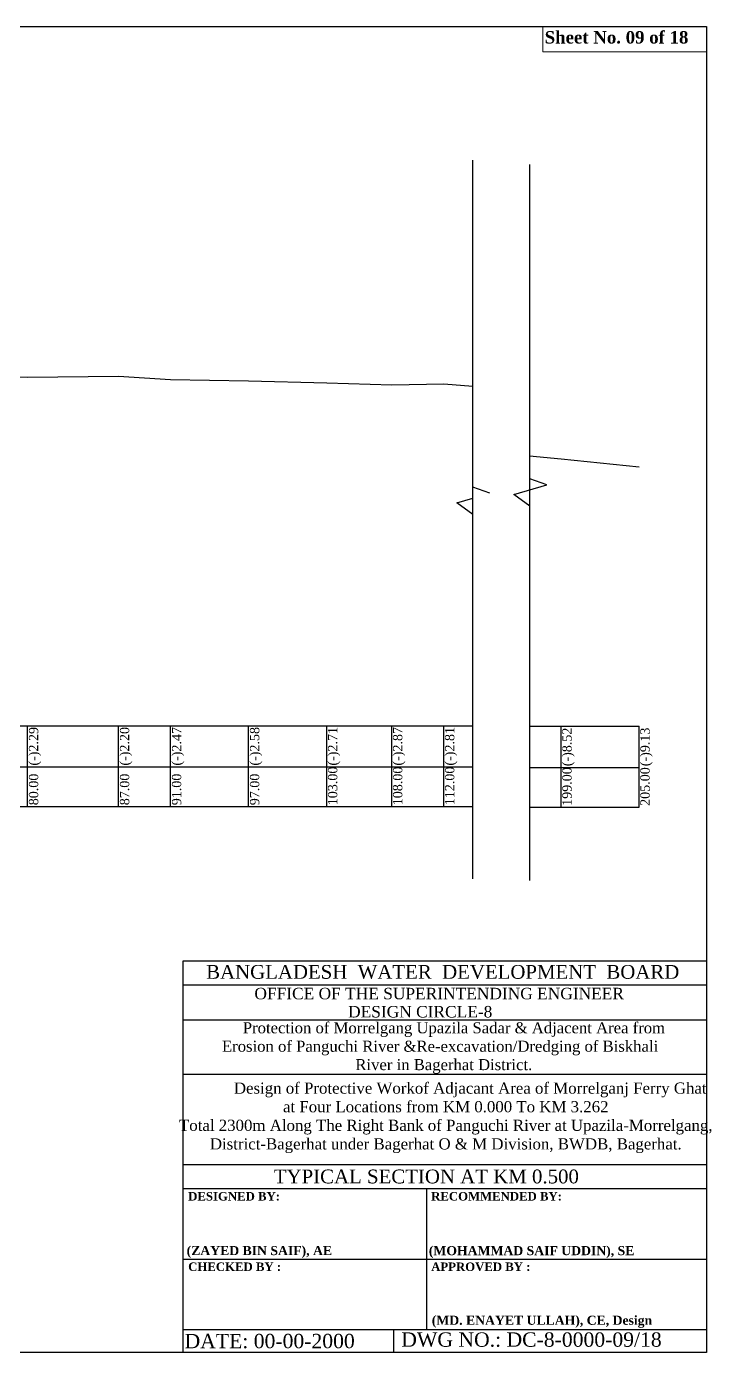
# Model space of a CAD drawing. Header units: metres. Extents: x -2434 to 11656, y -15288 to 8109.
# Drawn here: x 1812.2 to 1864.8, y -14117.7 to -14015.8 of the extents above; entities that cross this region are included whole.
import ezdxf
from ezdxf.enums import TextEntityAlignment as Align

# ---------------------------------------------------------------- set-up
doc = ezdxf.new("R2010")
doc.units = ezdxf.units.M
doc.layers.add('LINE', color=7, linetype='Continuous')
doc.styles.add('Kazi_T_H', font='timesbd.ttf')
doc.styles.get("Standard").update_dxf_attribs({"font": 'times.ttf'})

msp = doc.modelspace()

# ---------------------------------------------------------------- linework, layer by layer
at = {"color": 0, "linetype": 'Continuous', "lineweight": -3, "ltscale": 0.5}
for p, q in [((1846.498815, -14081.289888), (1846.498815, -14026.044979)), ((1850.878669, -14081.415258), (1850.878669, -14026.369582))]:
    msp.add_line(p, q, dxfattribs=at)
at = {"color": 0, "lineweight": -2}
for p, q in [((1727.252059, -14069.522617), (1846.498815, -14069.522617)), ((1812.252059, -14075.741407), (1812.252059, -14069.522617)), ((1819.252059, -14075.741407), (1819.252059, -14069.522617)), ((1823.252059, -14075.741407), (1823.252059, -14069.522617)), ((1829.252059, -14075.741407), (1829.252059, -14069.522617)), ((1835.252059, -14075.741407), (1835.252059, -14069.522617)), ((1840.252059, -14075.741407), (1840.252059, -14069.522617)), ((1844.252059, -14075.741407), (1844.252059, -14069.522617)), ((1850.862848, -14069.569938), (1859.274854, -14069.569938)), ((1853.274854, -14075.788728), (1853.274854, -14069.569938)), ((1859.274854, -14075.788728), (1859.274854, -14069.569938)), ((1717.896001, -14072.692117), (1846.498815, -14072.692117)), ((1850.862848, -14072.739438), (1859.274854, -14072.739438)), ((1717.896001, -14075.741407), (1846.498815, -14075.741407)), ((1850.862848, -14075.788728), (1859.274854, -14075.788728))]:
    msp.add_line(p, q, dxfattribs=at)
at = {"color": 0, "linetype": 'Continuous', "lineweight": -3, "ltscale": 0.5}
for points in [[(1847.800635, -14051.653481), (1846.498815, -14051.187484), (1846.498815, -14040.52143)], [(1850.878669, -14070.672699), (1850.878669, -14052.644445), (1849.641743, -14051.738314), (1852.180489, -14051.013481), (1850.878669, -14050.547484), (1850.878669, -14039.88143)], [(1807.252059, -14042.652117), (1812.252059, -14042.732117), (1819.252059, -14042.642117), (1823.252059, -14042.912117), (1829.252059, -14043.022117), (1835.252059, -14043.152117), (1840.252059, -14043.312117), (1844.252059, -14043.252117), (1846.498815, -14043.428113)], [(1850.862848, -14048.768238), (1853.274854, -14049.009438), (1859.274854, -14049.619438)], [(1846.498815, -14071.312699), (1846.498815, -14053.284445), (1845.261889, -14052.378314), (1846.498815, -14052.025161)]]:
    msp.add_lwpolyline(points, dxfattribs=at)
at = {"layer": 'LINE', "color": 0, "linetype": 'ByBlock', "lineweight": -3, "ltscale": 0.5}
for p, q in [((1864.47058, -14087.626408), (1824.182791, -14087.626408)), ((1824.182791, -14087.626408), (1824.182791, -14117.713233)), ((1864.47058, -14089.470513), (1824.182791, -14089.470513)), ((1864.47058, -14092.172051), (1824.182791, -14092.172051)), ((1864.47058, -14096.335525), (1824.182791, -14096.335525)), ((1864.47058, -14103.29502), (1824.182791, -14103.29502)), ((1864.47058, -14105.121213), (1824.182791, -14105.121213)), ((1842.963809, -14115.949078), (1842.963809, -14105.121213)), ((1824.182791, -14110.535145), (1864.47058, -14110.535145)), ((1824.182791, -14115.949078), (1864.47058, -14115.949078)), ((1840.420154, -14117.713233), (1840.420154, -14115.949078))]:
    msp.add_line(p, q, dxfattribs=at)
msp.add_lwpolyline([(1716.426855, -14015.7692), (1864.47058, -14015.7692), (1864.47058, -14117.713233), (1716.426855, -14117.713233)], close=True, dxfattribs=at)
at = {"layer": 'LINE', "color": 7, "lineweight": 13, "ltscale": 0.5}
msp.add_lwpolyline([(1864.47058, -14015.7692), (1851.886259, -14015.7692), (1851.886259, -14017.705722), (1864.47058, -14017.705722)], close=True, dxfattribs=at)

# ---------------------------------------------------------------- texts
at = {"color": 0, "lineweight": -2, "char_height": 0.715, "width": 2.15, "attachment_point": 1, "rotation": 90}
for s, insert in [('(-)2.29', (1812.352059, -14072.592117)), ('(-)2.20', (1819.352059, -14072.592117)), ('(-)2.47', (1823.352059, -14072.592117)), ('(-)2.58', (1829.352059, -14072.592117)), ('(-)2.71', (1835.352059, -14072.592117)), ('(-)2.87', (1840.352059, -14072.592117)), ('(-)2.81', (1844.352059, -14072.592117)), ('(-)8.52', (1853.374854, -14072.639438)), ('(-)9.13', (1859.374854, -14072.639438)), ('80.00', (1812.352059, -14075.641407)), ('87.00', (1819.352059, -14075.641407)), ('91.00', (1823.352059, -14075.641407)), ('97.00', (1829.352059, -14075.641407)), ('103.00', (1835.352059, -14075.641407)), ('108.00', (1840.352059, -14075.641407)), ('112.00', (1844.352059, -14075.641407)), ('199.00', (1853.374854, -14075.688728)), ('205.00', (1859.374854, -14075.688728))]:
    msp.add_mtext(s, dxfattribs=dict(at, insert=insert))
at = {"layer": 'LINE', "color": 0, "linetype": 'ByBlock', "lineweight": -3, "ltscale": 0.5}
for s, height, p in [('BANGLADESH  WATER  DEVELOPMENT  BOARD', 1.06026698, (1844.177488, -14088.981836)), ('OFFICE OF THE SUPERINTENDING ENGINEER', 0.88433104, (1843.904518, -14090.560157)), ('DESIGN CIRCLE-8', 0.88433104, (1842.445758, -14091.957027))]:
    msp.add_text(s, height=height, dxfattribs=at).set_placement(p, align=Align.CENTER)
at = {"layer": 'LINE', "lineweight": 50, "ltscale": 0.5}
msp.add_text('TYPICAL SECTION AT KM 0.500', height=1.06119724, dxfattribs=at).set_placement((1842.916915, -14104.711943), align=Align.CENTER)
at = {"layer": 'LINE', "color": 0, "linetype": 'ByBlock', "lineweight": -3, "ltscale": 0.5, "style": 'Kazi_T_H'}
for s, p in [('DESIGNED BY:', (1824.601531, -14106.030754)), ('RECOMMENDED BY:', (1843.288645, -14106.030754)), ('CHECKED BY :', (1824.601531, -14111.444686)), ('APPROVED BY :', (1843.288645, -14111.444686))]:
    msp.add_text(s, height=0.64967188, dxfattribs=at).set_placement(p)
at = {"layer": 'LINE', "lineweight": 50, "ltscale": 0.5, "style": 'Kazi_T_H'}
for s, p in [('(ZAYED BIN SAIF), AE', (1824.481786, -14110.22821)), ('(MOHAMMAD SAIF UDDIN), SE ', (1843.107748, -14110.23205)), ('(MD. ENAYET ULLAH), CE, Design ', (1843.335031, -14115.58407))]:
    msp.add_text(s, height=0.69773604, dxfattribs=at).set_placement(p)
at = {"layer": 'LINE', "color": 0, "linetype": 'ByBlock', "lineweight": -3, "ltscale": 0.5}
for s, p in [('DWG NO.: DC-8-0000-09/18', (1840.988704, -14117.272194)), ('DATE: 00-00-2000', (1824.322964, -14117.385682))]:
    msp.add_text(s, height=1.10259707, dxfattribs=at).set_placement(p)
at = {"layer": 'LINE', "color": 7, "lineweight": 13, "ltscale": 0.5, "insert": (1852.018936, -14016.118895), "char_height": 0.95784502, "width": 13.2534405, "attachment_point": 1}
msp.add_mtext('{\\fTimes New Roman|b1|i0|c0|p18;Sheet No. 09 of 18}', dxfattribs=at)
at = {"layer": 'LINE', "color": 0, "linetype": 'ByBlock', "lineweight": -3, "ltscale": 0.5}
for s, insert, char_height, width, attachment_point in [('                  {\\C7;Protection of Morrelgang Upazila Sadar & Adjacent Area from \\P             Erosion of Panguchi River &Re-excavation/Dredging of Biskhali\\P                                             River in Bagerhat District.}', (1823.032935, -14092.327076), 0.8489578, 43.66500839, 1), ('         {\\H0.7741x;Design of Protective Workof Adjacant Area of Morrelganj Ferry Ghat \\Pat Four Locations from KM 0.000 To KM 3.262 \\PTotal 2300m Along The Right Bank of Panguchi River at Upazila-Morrelgang, \\PDistrict-Bagerhat under Bagerhat O & M Division, BWDB, Bagerhat.}', (1844.411405, -14096.9592), 1.10752662, 50.33247637, 2)]:
    msp.add_mtext(s, dxfattribs=dict(at, insert=insert, char_height=char_height, width=width, attachment_point=attachment_point))

doc.saveas('drawing.dxf')
